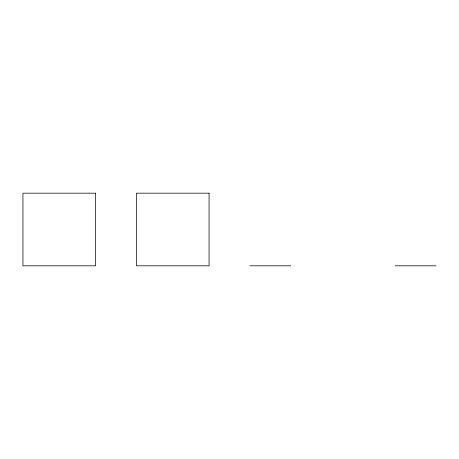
<?xml version="1.0" encoding="UTF-8"?>
<svg xmlns="http://www.w3.org/2000/svg" width="459" height="459" viewBox="0 0 459 459"><rect width="100%" height="100%" fill="white"/><g stroke="black" fill="none" stroke-linecap="round" stroke-linejoin="round"><path stroke-width="0.69" d="M249.925 265.818L290.782 265.818M395.193 265.818L436.05 265.818M95.581 193.182L22.95 193.182L22.95 265.818L95.581 265.818L95.581 193.182M209.074 193.182L136.438 193.182L136.438 265.818L209.074 265.818L209.074 193.182"/></g></svg>
